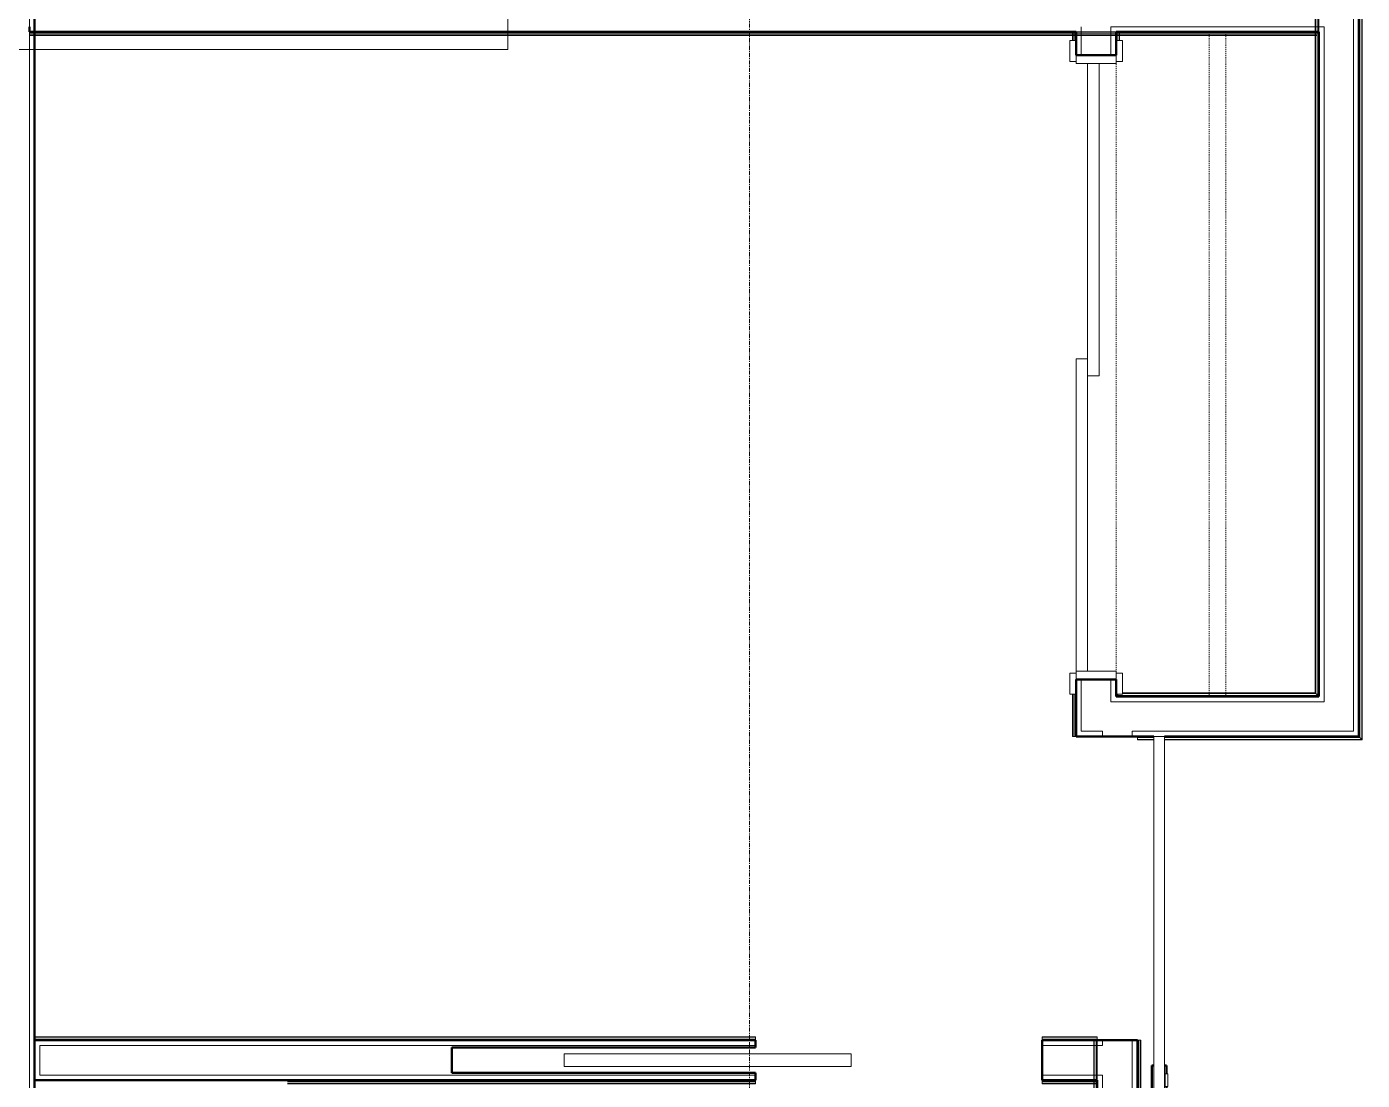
# Model space of a CAD drawing. Header units: inches. Extents: x -4235 to -464, y 9767 to 12347.
# Drawn here: x -2913 to -2754.7, y 10522.5 to 10647.4 of the extents above; entities that cross this region are included whole.
import ezdxf

# ---------------------------------------------------------------- set-up
doc = ezdxf.new("R2010")
doc.units = ezdxf.units.IN
doc.header["$MEASUREMENT"] = 0
doc.linetypes.add('Dash', pattern=[0.25, 0.125, -0.125])
doc.linetypes.add('Grid Line 1_2_', pattern=[0.875, 0.5, -0.125, 0.125, -0.125])
for name, color, linetype, lineweight in [('0-1', 170, 'Continuous', 5), ('0-2', 10, 'Continuous', 9), ('A-AREA-IDEN', 2, 'Continuous', 9), ('A-DOOR-1', 7, 'Continuous', 9), ('A-DOOR-2', 130, 'Continuous', 20), ('A-DOOR-3', 250, 'Continuous', 50), ('A-DOOR-FRAM-1', 130, 'Continuous', 20), ('A-WALL-1', 250, 'Continuous', 50), ('A-WALL-2', 50, 'Continuous', 13), ('A-WALL-3', 10, 'Continuous', 9), ('A-WALL-4', 254, 'Continuous', 9), ('A-WALL-5', 7, 'Continuous', 9), ('I-WALL-1', 250, 'Continuous', 50), ('I-WALL-2', 10, 'Continuous', 9), ('I-WALL-3', 254, 'Continuous', 9), ('Q-CASE-HDLN-1', 7, 'Dash', 9), ('S-GRID-1', 1, 'Grid Line 1_2_', 9)]:
    doc.layers.add(name, color=color, linetype=linetype, lineweight=lineweight)

# ---------------------------------------------------------------- blocks, each defined once
blk = doc.blocks.new('Basic Wall _ INT - W4BØF - _5_8 GYP - 2X4 WOOD_BATT_ - 5_8 GYP_ - ___-3182891-BACKGROUND - 3RD FLOOR')
at = {"layer": 'A-WALL-3'}
for p, q in [((-2786.45, 10527.29), (-2786.51, 10527.29)), ((-2786.51, 10527.29), (-2786.3, 10527.29)), ((-2786.3, 10527.29), (-2786.45, 10527.29)), ((-2786.45, 10526.7), (-2786.45, 10527.29)), ((-2786.24, 10527.29), (-2786.3, 10527.29)), ((-2786.3, 10527.29), (-2786.24, 10527.29)), ((-2786.24, 10527.29), (-2786.22, 10527.29)), ((-2786.22, 10527.29), (-2786.2, 10527.29)), ((-2786.2, 10527.29), (-2786.16, 10527.29)), ((-2786.1, 10527.29), (-2786.12, 10527.29)), ((-2786.1, 10527.29), (-2786.1, 10526.66)), ((-2786.45, 10522.57), (-2786.45, 10526.64)), ((-2786.1, 10526.64), (-2786.1, 10522.54)), ((-2786.45, 10522.34), (-2786.45, 10522.39)), ((-2786.45, 10522.25), (-2786.45, 10522.34)), ((-2786.45, 10522.13), (-2786.45, 10522.25)), ((-2786.1, 10476.16), (-2786.1, 10475.54))]:
    blk.add_line(p, q, dxfattribs=at)
at = {"layer": 'A-WALL-4'}
for p, q in [((-2786.51, 10526.7), (-2786.51, 10527.29)), ((-2786.22, 10527.29), (-2786.22, 10526.68)), ((-2786.16, 10527.29), (-2786.14, 10527.29)), ((-2786.14, 10527.29), (-2786.1, 10527.29)), ((-2786.51, 10522.58), (-2786.51, 10526.64)), ((-2786.22, 10526.64), (-2786.22, 10522.55)), ((-2786.51, 10522.34), (-2786.51, 10522.39)), ((-2786.1, 10522.54), (-2786.1, 10476.16)), ((-2786.51, 10522.25), (-2786.51, 10522.34)), ((-2786.51, 10522.13), (-2786.51, 10522.25)), ((-2786.45, 10475.52), (-2786.45, 10522.13)), ((-2786.51, 10475.52), (-2786.45, 10475.52)), ((-2786.45, 10475.52), (-2786.3, 10475.52)), ((-2786.3, 10475.52), (-2786.24, 10475.52)), ((-2786.12, 10475.52), (-2786.1, 10475.52))]:
    blk.add_line(p, q, dxfattribs=at)
at = {"layer": 'A-WALL-5'}
for p, q in [((-2786.22, 10522.54), (-2786.22, 10475.52)), ((-2786.51, 10475.52), (-2786.51, 10522.13)), ((-2786.22, 10475.52), (-2786.51, 10475.52)), ((-2786.14, 10475.52), (-2786.22, 10475.52)), ((-2786.1, 10475.52), (-2786.14, 10475.52))]:
    blk.add_line(p, q, dxfattribs=at)
blk = doc.blocks.new('Basic Wall _ INT - W4BØF - _5_8 GYP - 2X4 WOOD_BATT_ - 5_8 GYP_ - ___-3182892-BACKGROUND - 3RD FLOOR')
at = {"layer": 'A-WALL-3'}
for p, q in [((-2781.35, 10476.16), (-2781.35, 10475.54)), ((-2781.35, 10475.52), (-2781.32, 10475.52)), ((-2781.21, 10475.52), (-2781.15, 10475.52)), ((-2781.14, 10475.52), (-2781, 10475.52)), ((-2781, 10475.54), (-2781, 10476.16)), ((-2781, 10475.52), (-2780.94, 10475.52))]:
    blk.add_line(p, q, dxfattribs=at)
at = {"layer": 'A-WALL-4'}
for p, q in [((-2781.32, 10527.29), (-2781.35, 10527.29)), ((-2781.35, 10527.29), (-2781.35, 10476.16)), ((-2781.15, 10527.29), (-2781.21, 10527.29)), ((-2781, 10527.29), (-2781.14, 10527.29)), ((-2780.94, 10527.29), (-2781, 10527.29)), ((-2781, 10476.16), (-2781, 10527.29)), ((-2781.31, 10475.52), (-2781.35, 10475.52)), ((-2781.22, 10475.52), (-2781.31, 10475.52)), ((-2781.22, 10475.54), (-2781.22, 10476.16)), ((-2780.94, 10475.52), (-2781.22, 10475.52)), ((-2780.94, 10475.54), (-2780.94, 10476.16))]:
    blk.add_line(p, q, dxfattribs=at)
at = {"layer": 'A-WALL-5'}
for p, q in [((-2781.35, 10527.29), (-2781.31, 10527.29)), ((-2781.31, 10527.29), (-2781.22, 10527.29)), ((-2781.22, 10476.16), (-2781.22, 10527.29)), ((-2781.22, 10527.29), (-2780.94, 10527.29)), ((-2780.94, 10476.16), (-2780.94, 10527.29))]:
    blk.add_line(p, q, dxfattribs=at)
blk = doc.blocks.new('Basic Wall _ INT - W4BØF - _5_8 GYP - 2X4 WOOD_BATT_ - 5_8 GYP_ - ___-3182894-BACKGROUND - 3RD FLOOR')
at = {"layer": 'A-WALL-3'}
for p, q in [((-2786.1, 10522.52), (-2786.1, 10522.54)), ((-2786.1, 10522.48), (-2786.1, 10522.41)), ((-2786.1, 10522.41), (-2786.1, 10522.34)), ((-2786.1, 10522.34), (-2786.1, 10522.4)), ((-2786.4, 10522.19), (-2786.51, 10522.19)), ((-2786.31, 10522.19), (-2786.39, 10522.19)), ((-2786.25, 10522.19), (-2786.3, 10522.19)), ((-2786.1, 10522.34), (-2786.1, 10522.25)), ((-2786.1, 10522.19), (-2786.1, 10522.33)), ((-2786.1, 10522.25), (-2786.1, 10522.13)), ((-2786.1, 10522.13), (-2786.1, 10522.19))]:
    blk.add_line(p, q, dxfattribs=at)
at = {"layer": 'A-WALL-4'}
for p, q in [((-2882.11, 10522.54), (-2826.62, 10522.54)), ((-2826.62, 10522.52), (-2826.62, 10522.54)), ((-2826.62, 10522.34), (-2826.62, 10522.4)), ((-2792.62, 10522.54), (-2792.62, 10522.52)), ((-2792.62, 10522.54), (-2786.1, 10522.54)), ((-2792.62, 10522.4), (-2792.62, 10522.34)), ((-2786.1, 10522.54), (-2786.1, 10522.5)), ((-2786.1, 10522.5), (-2786.1, 10522.48)), ((-2826.62, 10522.19), (-2882.11, 10522.19)), ((-2826.62, 10522.19), (-2826.62, 10522.33)), ((-2826.62, 10522.13), (-2826.62, 10522.19)), ((-2792.62, 10522.33), (-2792.62, 10522.19)), ((-2792.62, 10522.19), (-2792.62, 10522.13)), ((-2786.51, 10522.19), (-2792.62, 10522.19)), ((-2786.4, 10522.13), (-2786.51, 10522.13)), ((-2786.31, 10522.13), (-2786.39, 10522.13)), ((-2786.25, 10522.13), (-2786.3, 10522.13))]:
    blk.add_line(p, q, dxfattribs=at)
at = {"layer": 'A-WALL-5'}
for p, q in [((-2882.11, 10522.41), (-2826.62, 10522.41)), ((-2826.62, 10522.54), (-2826.62, 10522.5)), ((-2826.62, 10522.5), (-2826.62, 10522.41)), ((-2826.62, 10522.41), (-2826.62, 10522.13)), ((-2792.62, 10522.5), (-2792.62, 10522.54)), ((-2792.62, 10522.41), (-2792.62, 10522.5)), ((-2792.62, 10522.41), (-2786.1, 10522.41)), ((-2792.62, 10522.13), (-2792.62, 10522.41)), ((-2826.62, 10522.13), (-2882.11, 10522.13)), ((-2786.51, 10522.13), (-2792.62, 10522.13))]:
    blk.add_line(p, q, dxfattribs=at)
blk = doc.blocks.new('Basic Wall _ INT - W4BØF - _5_8 GYP - 2X4 WOOD_BATT_ - 5_8 GYP_ - ___-3182893-BACKGROUND - 3RD FLOOR')
at = {"layer": 'A-WALL-3'}
for p, q in [((-2912.07, 10527.7), (-2912.07, 10527.64)), ((-2912.07, 10527.64), (-2912.07, 10527.5)), ((-2912.07, 10527.49), (-2912.07, 10527.43)), ((-2912.07, 10527.31), (-2912.07, 10527.29))]:
    blk.add_line(p, q, dxfattribs=at)
at = {"layer": 'A-WALL-4'}
for p, q in [((-2912.07, 10527.41), (-2912.07, 10527.7)), ((-2826.62, 10527.64), (-2912.07, 10527.64)), ((-2912.07, 10527.33), (-2912.07, 10527.41)), ((-2912.07, 10527.29), (-2912.07, 10527.33)), ((-2912.07, 10527.29), (-2826.62, 10527.29)), ((-2826.62, 10527.64), (-2826.62, 10527.7)), ((-2826.62, 10527.5), (-2826.62, 10527.64)), ((-2826.62, 10527.43), (-2826.62, 10527.49)), ((-2826.62, 10527.29), (-2826.62, 10527.31)), ((-2792.62, 10527.7), (-2792.62, 10527.64)), ((-2792.62, 10527.64), (-2792.62, 10527.5)), ((-2786.1, 10527.64), (-2792.62, 10527.64)), ((-2792.62, 10527.49), (-2792.62, 10527.43)), ((-2792.62, 10527.31), (-2792.62, 10527.29)), ((-2792.62, 10527.29), (-2786.1, 10527.29)), ((-2786.1, 10527.64), (-2786.1, 10527.7)), ((-2786.1, 10527.5), (-2786.1, 10527.64)), ((-2786.1, 10527.43), (-2786.1, 10527.49)), ((-2786.1, 10527.29), (-2786.1, 10527.31))]:
    blk.add_line(p, q, dxfattribs=at)
at = {"layer": 'A-WALL-5'}
for p, q in [((-2826.62, 10527.7), (-2912.07, 10527.7)), ((-2826.62, 10527.41), (-2912.07, 10527.41)), ((-2826.62, 10527.7), (-2826.62, 10527.41)), ((-2826.62, 10527.41), (-2826.62, 10527.33)), ((-2826.62, 10527.33), (-2826.62, 10527.29)), ((-2792.62, 10527.41), (-2792.62, 10527.7)), ((-2786.1, 10527.7), (-2792.62, 10527.7)), ((-2786.1, 10527.41), (-2792.62, 10527.41)), ((-2792.62, 10527.33), (-2792.62, 10527.41)), ((-2792.62, 10527.29), (-2792.62, 10527.33)), ((-2786.1, 10527.7), (-2786.1, 10527.41)), ((-2786.1, 10527.41), (-2786.1, 10527.33)), ((-2786.1, 10527.33), (-2786.1, 10527.29))]:
    blk.add_line(p, q, dxfattribs=at)
blk = doc.blocks.new('POCKET - FLUSH - 2-10 x 6-8-2882530-BACKGROUND - 3RD FLOOR')
at = {"layer": 'A-DOOR-2'}
for p, q in [((-39.67, -0.75), (-39.67, 0.75)), ((-39.67, 0.75), (-5.67, 0.75)), ((-5.67, 0.75), (-5.67, -0.75)), ((-5.67, -0.75), (-39.67, -0.75))]:
    blk.add_line(p, q, dxfattribs=at)
blk = doc.blocks.new('Basic Wall _ INT - W4BØF - _5_8 GYP - 2X4 WOOD_BATT_ - 5_8 GYP_ - ___-3182895-BACKGROUND - 3RD FLOOR')
at = {"layer": 'A-WALL-3'}
for p, q in [((-2783.85, 10646.79), (-2783.87, 10646.79)), ((-2783.81, 10646.79), (-2783.79, 10646.79)), ((-2783.79, 10646.79), (-2783.76, 10646.79)), ((-2783.76, 10646.79), (-2783.75, 10646.79)), ((-2783.75, 10646.79), (-2783.67, 10646.79)), ((-2783.67, 10646.79), (-2783.73, 10646.79)), ((-2783.67, 10646.79), (-2783.58, 10646.79)), ((-2783.52, 10646.79), (-2783.67, 10646.79)), ((-2783.58, 10646.79), (-2783.46, 10646.79)), ((-2783.46, 10646.79), (-2783.52, 10646.79)), ((-2783.52, 10646.6), (-2783.52, 10646.65)), ((-2783.52, 10646.51), (-2783.52, 10646.59)), ((-2783.52, 10646.4), (-2783.52, 10646.5)), ((-2783.67, 10568.25), (-2783.61, 10568.3)), ((-2783.87, 10568.04), (-2783.85, 10568.06)), ((-2783.73, 10568.18), (-2783.67, 10568.24))]:
    blk.add_line(p, q, dxfattribs=at)
at = {"layer": 'A-WALL-4'}
for p, q in [((-2783.87, 10646.79), (-2783.83, 10646.79)), ((-2783.87, 10646.79), (-2783.87, 10645.8)), ((-2783.83, 10646.79), (-2783.81, 10646.79)), ((-2783.52, 10645.8), (-2783.52, 10646.38)), ((-2783.46, 10646.6), (-2783.46, 10646.65)), ((-2783.46, 10646.51), (-2783.46, 10646.59)), ((-2783.46, 10646.4), (-2783.46, 10646.5)), ((-2783.87, 10568.3), (-2783.87, 10568.04))]:
    blk.add_line(p, q, dxfattribs=at)
at = {"layer": 'A-WALL-5'}
for p, q in [((-2783.75, 10645.8), (-2783.75, 10646.79)), ((-2783.46, 10645.8), (-2783.46, 10646.38)), ((-2783.75, 10568.16), (-2783.75, 10568.3))]:
    blk.add_line(p, q, dxfattribs=at)
at = {"layer": 'A-WALL-5', "flags": 128}
for points in [[(-2783.61, 10568.3), (-2783.67, 10568.24), (-2783.73, 10568.18), (-2783.75, 10568.16)], [(-2783.75, 10568.16), (-2783.75, 10568.16), (-2783.76, 10568.15), (-2783.77, 10568.14), (-2783.79, 10568.12), (-2783.81, 10568.1), (-2783.83, 10568.08)]]:
    blk.add_lwpolyline(points, dxfattribs=at)
blk = doc.blocks.new('Basic Wall _ INT - W4BØF - _5_8 GYP - 2X4 WOOD_BATT_ - 5_8 GYP_ - ___-3182896-BACKGROUND - 3RD FLOOR')
at = {"layer": 'A-WALL-3'}
for p, q in [((-2788.97, 10646.79), (-2789.04, 10646.79)), ((-2789.04, 10646.79), (-2788.75, 10646.79)), ((-2788.83, 10646.79), (-2788.97, 10646.79)), ((-2788.97, 10646.6), (-2788.97, 10646.65)), ((-2788.97, 10646.51), (-2788.97, 10646.59)), ((-2788.97, 10646.4), (-2788.97, 10646.5)), ((-2788.76, 10646.79), (-2788.82, 10646.79)), ((-2788.75, 10646.79), (-2788.74, 10646.79)), ((-2788.74, 10646.79), (-2788.72, 10646.79)), ((-2788.72, 10646.79), (-2788.69, 10646.79)), ((-2788.62, 10646.79), (-2788.65, 10646.79)), ((-2788.62, 10570.05), (-2788.62, 10568.3))]:
    blk.add_line(p, q, dxfattribs=at)
at = {"layer": 'A-WALL-4'}
for p, q in [((-2789.04, 10646.6), (-2789.04, 10646.65)), ((-2789.04, 10646.51), (-2789.04, 10646.59)), ((-2789.04, 10646.4), (-2789.04, 10646.5)), ((-2788.97, 10645.8), (-2788.97, 10646.38)), ((-2788.69, 10646.79), (-2788.66, 10646.79)), ((-2788.66, 10646.79), (-2788.62, 10646.79)), ((-2788.62, 10646.79), (-2788.62, 10645.8)), ((-2788.97, 10563.29), (-2788.97, 10568.3)), ((-2788.62, 10568.3), (-2788.62, 10563.29)), ((-2789.04, 10563.29), (-2788.97, 10563.29)), ((-2788.97, 10563.29), (-2788.83, 10563.29)), ((-2788.82, 10563.29), (-2788.76, 10563.29)), ((-2788.65, 10563.29), (-2788.62, 10563.29))]:
    blk.add_line(p, q, dxfattribs=at)
at = {"layer": 'A-WALL-5'}
for p, q in [((-2789.04, 10645.8), (-2789.04, 10646.38)), ((-2788.75, 10646.79), (-2788.75, 10645.8)), ((-2789.04, 10563.29), (-2789.04, 10568.3)), ((-2788.75, 10568.3), (-2788.75, 10563.29)), ((-2788.75, 10563.29), (-2789.04, 10563.29)), ((-2788.66, 10563.29), (-2788.75, 10563.29)), ((-2788.62, 10563.29), (-2788.66, 10563.29))]:
    blk.add_line(p, q, dxfattribs=at)
blk = doc.blocks.new('SLIDING - FLUSH - 6-0 x 6-8-3203587-BACKGROUND - 3RD FLOOR')
at = {"layer": 'A-DOOR-1'}
for p, q in [((-36.25, 3), (-38.75, 3)), ((-38.75, 3), (-38.75, 2.25)), ((-38.75, 2.25), (-36.25, 2.25)), ((-36.25, 2.25), (-36.25, 3)), ((36.25, 3), (36.25, 2.25)), ((38.75, 3), (36.25, 3)), ((36.25, 2.25), (38.75, 2.25)), ((38.75, 2.25), (38.75, 3)), ((-36.25, -2.5), (-38.75, -2.5)), ((-38.75, -2.5), (-38.75, -3.25)), ((-36.25, -3.25), (-36.25, -2.5)), ((38.75, -2.5), (36.25, -2.5)), ((36.25, -2.5), (36.25, -3.25)), ((38.75, -3.25), (38.75, -2.5)), ((-38.75, -3.25), (-36.25, -3.25)), ((36.25, -3.25), (38.75, -3.25))]:
    blk.add_line(p, q, dxfattribs=at)
at = {"layer": 'A-DOOR-2'}
for p, q in [((1, 2.25), (-36, 2.25)), ((-36, 2.25), (-36, 0.875)), ((1, 0.875), (1, 2.25)), ((-36, 0.875), (1, 0.875)), ((36, 0.875), (-1, 0.875)), ((-1, 0.875), (-1, -0.5)), ((36, -0.5), (36, 0.875)), ((-1, -0.5), (36, -0.5))]:
    blk.add_line(p, q, dxfattribs=at)
at = {"layer": 'A-DOOR-FRAM-1'}
for p, q in [((-36, 2.25), (-37, 2.25)), ((-37, 2.25), (-37, -2.5)), ((-36, -2.5), (-36, 2.25)), ((37, 2.25), (36, 2.25)), ((36, 2.25), (36, -2.5)), ((37, -2.5), (37, 2.25)), ((-37, -2.5), (-36, -2.5)), ((36, -2.5), (37, -2.5))]:
    blk.add_line(p, q, dxfattribs=at)
blk = doc.blocks.new('Basic Wall _ INT - W4BØF - _5_8 GYP - 2X4 WOOD_BATT_ - 5_8 GYP_ - ___-3182898-BACKGROUND - 3RD FLOOR')
at = {"layer": 'A-WALL-3'}
for p, q in [((-2912.7, 10646.79), (-2912.7, 10646.77)), ((-2912.7, 10646.75), (-2912.7, 10646.79)), ((-2912.07, 10646.79), (-2912.7, 10646.79)), ((-2912.7, 10646.69), (-2912.7, 10646.75)), ((-2912.7, 10646.68), (-2912.7, 10646.69)), ((-2912.7, 10646.67), (-2912.7, 10646.68)), ((-2912.7, 10646.65), (-2912.7, 10646.67)), ((-2912.7, 10646.65), (-2912.7, 10646.59)), ((-2912.7, 10646.59), (-2912.7, 10646.65)), ((-2912.7, 10646.59), (-2912.7, 10646.44)), ((-2912.7, 10646.38), (-2912.7, 10646.59)), ((-2912.7, 10646.44), (-2912.7, 10646.38)), ((-2912.7, 10646.44), (-2912.07, 10646.44)), ((-2789.04, 10646.44), (-2788.93, 10646.44)), ((-2788.92, 10646.44), (-2788.84, 10646.44)), ((-2788.82, 10646.44), (-2788.77, 10646.44)), ((-2783.87, 10646.79), (-2788.62, 10646.79)), ((-2788.62, 10646.44), (-2783.87, 10646.44)), ((-2783.73, 10646.44), (-2783.68, 10646.44)), ((-2783.67, 10646.44), (-2783.59, 10646.44)), ((-2783.58, 10646.44), (-2783.47, 10646.44)), ((-2760.26, 10646.44), (-2760.17, 10646.44)), ((-2760.14, 10646.44), (-2760.07, 10646.44)), ((-2759.85, 10646.77), (-2759.85, 10646.79)), ((-2759.85, 10646.73), (-2759.85, 10646.71)), ((-2759.85, 10646.71), (-2759.85, 10646.67)), ((-2759.85, 10646.67), (-2759.85, 10646.65)), ((-2759.85, 10646.65), (-2759.85, 10646.5)), ((-2759.85, 10646.59), (-2759.85, 10646.65)), ((-2759.85, 10646.44), (-2759.85, 10646.59)), ((-2759.85, 10646.5), (-2759.85, 10646.38)), ((-2759.85, 10646.38), (-2759.85, 10646.44))]:
    blk.add_line(p, q, dxfattribs=at)
at = {"layer": 'A-WALL-4'}
for p, q in [((-2912.7, 10646.67), (-2912.07, 10646.67)), ((-2912.7, 10646.38), (-2912.07, 10646.38)), ((-2788.62, 10646.79), (-2912.07, 10646.79)), ((-2912.07, 10646.44), (-2789.04, 10646.44)), ((-2789.04, 10646.38), (-2788.93, 10646.38)), ((-2788.92, 10646.38), (-2788.84, 10646.38)), ((-2788.82, 10646.38), (-2788.78, 10646.38)), ((-2788.62, 10646.38), (-2783.87, 10646.38)), ((-2788.59, 10646.67), (-2784.5, 10646.67)), ((-2784.47, 10646.67), (-2783.87, 10646.67)), ((-2759.85, 10646.79), (-2783.87, 10646.79)), ((-2783.73, 10646.38), (-2783.68, 10646.38)), ((-2783.67, 10646.38), (-2783.59, 10646.38)), ((-2783.58, 10646.38), (-2783.48, 10646.38)), ((-2783.46, 10646.44), (-2760.26, 10646.44)), ((-2760.26, 10646.38), (-2760.17, 10646.38)), ((-2760.14, 10646.38), (-2760.07, 10646.38)), ((-2759.85, 10646.79), (-2759.85, 10646.75)), ((-2759.85, 10646.75), (-2759.85, 10646.73))]:
    blk.add_line(p, q, dxfattribs=at)
at = {"layer": 'A-WALL-5'}
for p, q in [((-2912.07, 10646.67), (-2788.62, 10646.67)), ((-2912.07, 10646.38), (-2789.04, 10646.38)), ((-2783.87, 10646.67), (-2759.85, 10646.67)), ((-2783.46, 10646.38), (-2760.26, 10646.38))]:
    blk.add_line(p, q, dxfattribs=at)
blk = doc.blocks.new('Basic Wall _ INT - W4BØF - _5_8 GYP - 2X4 WOOD_BATT_ - 5_8 GYP_ - ___-3182899-BACKGROUND - 3RD FLOOR')
at = {"layer": 'A-WALL-3'}
for p, q in [((-2760.2, 10651.95), (-2760.2, 10651.84)), ((-2760.2, 10651.84), (-2760.2, 10651.74)), ((-2760.2, 10651.74), (-2760.2, 10651.69)), ((-2760.2, 10651.54), (-2760.2, 10650.92)), ((-2760.2, 10650.87), (-2760.2, 10647.42)), ((-2759.85, 10646.79), (-2759.85, 10651.54)), ((-2760.2, 10647.41), (-2760.2, 10646.79)), ((-2760.2, 10646.65), (-2760.2, 10646.59)), ((-2760.2, 10646.59), (-2760.2, 10646.5)), ((-2760.2, 10646.5), (-2760.2, 10646.38)), ((-2760.26, 10568.45), (-2760.2, 10568.39)), ((-2760.2, 10568.39), (-2760.05, 10568.25)), ((-2760.05, 10568.24), (-2759.99, 10568.18)), ((-2759.87, 10568.06), (-2759.85, 10568.04))]:
    blk.add_line(p, q, dxfattribs=at)
at = {"layer": 'A-WALL-4'}
for p, q in [((-2760.2, 10673.55), (-2760.26, 10673.55)), ((-2760.05, 10673.55), (-2760.2, 10673.55)), ((-2760.2, 10673.55), (-2760.2, 10651.95)), ((-2759.99, 10673.55), (-2760.05, 10673.55)), ((-2759.85, 10673.55), (-2759.87, 10673.55)), ((-2759.85, 10651.54), (-2759.85, 10673.55)), ((-2760.26, 10651.95), (-2760.26, 10651.84)), ((-2760.26, 10651.84), (-2760.26, 10651.74)), ((-2760.26, 10651.74), (-2760.26, 10651.69)), ((-2760.26, 10651.54), (-2760.26, 10650.86)), ((-2760.26, 10650.86), (-2760.26, 10647.42)), ((-2759.97, 10651.54), (-2759.97, 10650.92)), ((-2759.97, 10650.9), (-2759.97, 10647.42)), ((-2760.26, 10647.41), (-2760.26, 10646.79)), ((-2760.26, 10646.65), (-2760.26, 10646.59)), ((-2760.26, 10646.59), (-2760.26, 10646.5)), ((-2760.26, 10646.5), (-2760.26, 10646.38)), ((-2760.2, 10646.38), (-2760.2, 10568.39)), ((-2759.97, 10647.41), (-2759.97, 10646.79)), ((-2759.85, 10568.04), (-2759.85, 10646.79))]:
    blk.add_line(p, q, dxfattribs=at)
at = {"layer": 'A-WALL-5'}
for p, q in [((-2760.26, 10673.55), (-2759.97, 10673.55)), ((-2760.26, 10673.55), (-2760.26, 10651.95)), ((-2759.97, 10673.55), (-2759.97, 10651.54)), ((-2759.97, 10673.55), (-2759.89, 10673.55)), ((-2759.89, 10673.55), (-2759.85, 10673.55)), ((-2760.26, 10646.38), (-2760.26, 10568.45)), ((-2759.97, 10646.79), (-2759.97, 10568.16))]:
    blk.add_line(p, q, dxfattribs=at)
at = {"layer": 'A-WALL-5', "flags": 128}
for points in [[(-2759.97, 10568.16), (-2759.99, 10568.18), (-2760.05, 10568.24), (-2760.14, 10568.33), (-2760.26, 10568.45)], [(-2759.89, 10568.08), (-2759.91, 10568.1), (-2759.93, 10568.12), (-2759.95, 10568.14), (-2759.96, 10568.15), (-2759.97, 10568.16), (-2759.97, 10568.16)]]:
    blk.add_lwpolyline(points, dxfattribs=at)
blk = doc.blocks.new('Basic Wall _ INT - W4BØF - _5_8 GYP - 2X4 WOOD_BATT_ - 5_8 GYP_ - ___-3182900-BACKGROUND - 3RD FLOOR')
at = {"layer": 'A-WALL-3'}
for p, q in [((-2755.1, 10563.29), (-2755.07, 10563.27)), ((-2754.96, 10563.15), (-2754.9, 10563.09)), ((-2754.89, 10563.08), (-2754.75, 10562.94)), ((-2754.75, 10562.94), (-2754.69, 10562.88))]:
    blk.add_line(p, q, dxfattribs=at)
at = {"layer": 'A-WALL-4'}
for p, q in [((-2755.07, 10673.55), (-2755.1, 10673.55)), ((-2755.1, 10563.29), (-2755.1, 10673.55)), ((-2754.9, 10673.55), (-2754.96, 10673.55)), ((-2754.75, 10673.55), (-2754.89, 10673.55)), ((-2754.69, 10673.55), (-2754.75, 10673.55)), ((-2754.75, 10673.55), (-2754.75, 10562.94))]:
    blk.add_line(p, q, dxfattribs=at)
at = {"layer": 'A-WALL-5'}
for p, q in [((-2755.1, 10673.55), (-2755.06, 10673.55)), ((-2755.06, 10673.55), (-2754.97, 10673.55)), ((-2754.97, 10563.16), (-2754.97, 10673.55)), ((-2754.97, 10673.55), (-2754.69, 10673.55)), ((-2754.69, 10673.55), (-2754.69, 10562.88))]:
    blk.add_line(p, q, dxfattribs=at)
at = {"layer": 'A-WALL-5', "flags": 128}
for points in [[(-2754.97, 10563.16), (-2754.98, 10563.17), (-2754.98, 10563.18), (-2755, 10563.19), (-2755.01, 10563.21), (-2755.03, 10563.23), (-2755.06, 10563.25)], [(-2754.69, 10562.88), (-2754.8, 10563), (-2754.9, 10563.09), (-2754.95, 10563.14), (-2754.97, 10563.16)]]:
    blk.add_lwpolyline(points, dxfattribs=at)
blk = doc.blocks.new('Basic Wall _ INT - W4BØF - _5_8 GYP - 2X4 WOOD_BATT_ - 5_8 GYP_ - ___-3182901-BACKGROUND - 3RD FLOOR')
at = {"layer": 'A-WALL-3'}
for p, q in [((-2778.17, 10563.29), (-2779.38, 10563.29)), ((-2755.07, 10563.27), (-2755.1, 10563.29)), ((-2754.9, 10563.09), (-2754.96, 10563.15)), ((-2754.75, 10562.94), (-2754.89, 10563.08)), ((-2754.69, 10562.88), (-2754.75, 10562.94))]:
    blk.add_line(p, q, dxfattribs=at)
at = {"layer": 'A-WALL-4'}
for p, q in [((-2781.35, 10563.29), (-2781.35, 10563.27)), ((-2779.4, 10563.29), (-2781.35, 10563.29)), ((-2781.35, 10563.15), (-2781.35, 10563.09)), ((-2781.35, 10563.08), (-2781.35, 10562.94)), ((-2781.35, 10562.94), (-2781.35, 10562.88)), ((-2781.35, 10562.94), (-2779.4, 10562.94)), ((-2755.1, 10563.29), (-2778.15, 10563.29)), ((-2778.15, 10562.94), (-2754.75, 10562.94))]:
    blk.add_line(p, q, dxfattribs=at)
at = {"layer": 'A-WALL-5'}
for p, q in [((-2781.35, 10563.25), (-2781.35, 10563.29)), ((-2781.35, 10563.16), (-2781.35, 10563.25)), ((-2781.35, 10563.16), (-2779.4, 10563.16)), ((-2781.35, 10562.88), (-2781.35, 10563.16)), ((-2781.35, 10562.88), (-2779.4, 10562.88)), ((-2778.15, 10563.16), (-2754.97, 10563.16)), ((-2778.15, 10562.88), (-2754.69, 10562.88))]:
    blk.add_line(p, q, dxfattribs=at)
at = {"layer": 'A-WALL-5', "flags": 128}
for points in [[(-2755.06, 10563.25), (-2755.03, 10563.23), (-2755.01, 10563.21), (-2755, 10563.19), (-2754.98, 10563.18), (-2754.98, 10563.17), (-2754.97, 10563.16)], [(-2754.97, 10563.16), (-2754.95, 10563.14), (-2754.9, 10563.09), (-2754.8, 10563), (-2754.69, 10562.88)]]:
    blk.add_lwpolyline(points, dxfattribs=at)
blk = doc.blocks.new('Basic Wall _ INT - W4BØF - _5_8 GYP - 2X4 WOOD_BATT_ - 5_8 GYP_ - ___-3182902-BACKGROUND - 3RD FLOOR')
at = {"layer": 'A-WALL-3'}
for p, q in [((-2783.61, 10568.3), (-2783.67, 10568.25)), ((-2760.2, 10568.39), (-2760.26, 10568.45)), ((-2760.05, 10568.25), (-2760.2, 10568.39)), ((-2783.85, 10568.06), (-2783.87, 10568.04)), ((-2783.67, 10568.24), (-2783.73, 10568.18)), ((-2759.99, 10568.18), (-2760.05, 10568.24)), ((-2759.85, 10568.04), (-2759.87, 10568.06))]:
    blk.add_line(p, q, dxfattribs=at)
at = {"layer": 'A-WALL-4'}
for p, q in [((-2783.12, 10568.39), (-2760.2, 10568.39)), ((-2759.85, 10568.04), (-2783.87, 10568.04))]:
    blk.add_line(p, q, dxfattribs=at)
at = {"layer": 'A-WALL-5'}
for p, q in [((-2783.12, 10568.45), (-2760.26, 10568.45)), ((-2759.97, 10568.16), (-2783.75, 10568.16))]:
    blk.add_line(p, q, dxfattribs=at)
at = {"layer": 'A-WALL-5', "flags": 128}
for points in [[(-2783.75, 10568.16), (-2783.73, 10568.18), (-2783.67, 10568.24), (-2783.61, 10568.3)], [(-2760.26, 10568.45), (-2760.14, 10568.33), (-2760.05, 10568.24), (-2759.99, 10568.18), (-2759.97, 10568.16)], [(-2783.83, 10568.08), (-2783.81, 10568.1), (-2783.79, 10568.12), (-2783.77, 10568.14), (-2783.76, 10568.15), (-2783.75, 10568.16), (-2783.75, 10568.16)], [(-2759.97, 10568.16), (-2759.97, 10568.16), (-2759.96, 10568.15), (-2759.95, 10568.14), (-2759.93, 10568.12), (-2759.91, 10568.1), (-2759.89, 10568.08)]]:
    blk.add_lwpolyline(points, dxfattribs=at)
blk = doc.blocks.new('BARN - FLUSH - 3-0 x 7-0 BARN DOOR-3238942-BACKGROUND - 3RD FLOOR')
at = {"layer": 'A-DOOR-1'}
for p, q in [((18, -4.32), (-60, -4.32)), ((-60, -4.95), (-60, -4.32)), ((-52, -4.07), (-26, -4.07)), ((18, -4.32), (18, -4.95)), ((-60, -5.57), (-60, -4.95)), ((-60, -5.57), (18, -5.57)), ((-54.5, -5.67), (-56, -5.67)), ((-56, -5.67), (-56, -6)), ((-54.5, -6), (-56, -6)), ((-54.5, -6), (-54.5, -5.67)), ((-23.5, -6), (-23.5, -5.67)), ((-22, -5.67), (-23.5, -5.67)), ((-22, -6), (-23.5, -6)), ((-22, -5.67), (-22, -6)), ((18, -4.95), (18, -5.57))]:
    blk.add_line(p, q, dxfattribs=at)
at = {"layer": 'A-DOOR-3'}
for p, q in [((-52, -4.07), (-57, -4.07)), ((-57, -4.07), (-57, -4.32)), ((-52, -4.33), (-52, -4.07)), ((-21, -4.07), (-26, -4.07)), ((-26, -4.07), (-26, -4.32)), ((-21, -4.32), (-21, -4.07)), ((-57, -5.57), (-57, -5.82)), ((-57, -5.82), (-56, -5.82)), ((-54.5, -5.82), (-23.5, -5.82)), ((-22, -5.82), (-21, -5.82)), ((-21, -5.82), (-21, -5.57))]:
    blk.add_line(p, q, dxfattribs=at)
blk = doc.blocks.new('OD_CW_Closet - OD_CW_Closet-3242987-BACKGROUND - 3RD FLOOR')
at = {"layer": 'Q-CASE-HDLN-1'}
for p, q in [((79.49, 24), (0.74, 24)), ((0.74, 24), (0.74, 0)), ((79.49, 0), (79.49, 24)), ((0.74, 13), (79.49, 13)), ((0.74, 11), (79.49, 11)), ((0.74, 0), (79.49, 0))]:
    blk.add_line(p, q, dxfattribs=at)
blk = doc.blocks.new('CTR - 1st Phase - Unit Layouts_rvt-2-BACKGROUND - 3RD FLOOR')
at = {"layer": 'A-WALL-1'}
for p, q in [((-2755.1, 10568.04), (-2755.1, 10673.55)), ((-2912.7, 10647.42), (-2912.7, 10646.79)), ((-2912.7, 10646.79), (-2788.62, 10646.79)), ((-2788.62, 10646.79), (-2788.62, 10644.05)), ((-2783.87, 10644.05), (-2783.87, 10646.79)), ((-2783.87, 10646.79), (-2759.85, 10646.79)), ((-2759.85, 10646.79), (-2759.85, 10568.04)), ((-2788.62, 10644.05), (-2783.87, 10644.05)), ((-2783.87, 10570.05), (-2788.62, 10570.05)), ((-2788.62, 10570.05), (-2788.62, 10563.29)), ((-2783.87, 10568.04), (-2783.87, 10570.05)), ((-2759.85, 10568.04), (-2783.87, 10568.04)), ((-2755.1, 10563.91), (-2755.1, 10568.04)), ((-2755.1, 10563.29), (-2755.1, 10563.91)), ((-2788.62, 10563.29), (-2788, 10563.29)), ((-2788, 10563.29), (-2783.87, 10563.29)), ((-2783.87, 10563.29), (-2779.4, 10563.29)), ((-2778.15, 10563.29), (-2755.1, 10563.29)), ((-2826.62, 10527.29), (-2912.07, 10527.29)), ((-2912.07, 10527.29), (-2912.07, 10526.66)), ((-2826.62, 10526.41), (-2826.62, 10527.29)), ((-2786.1, 10527.29), (-2792.62, 10527.29)), ((-2792.62, 10527.29), (-2792.62, 10522.54)), ((-2781.35, 10527.29), (-2786.1, 10527.29)), ((-2781.35, 10475.52), (-2781.35, 10527.29)), ((-2912.07, 10526.66), (-2912.07, 10523.16)), ((-2862.62, 10523.41), (-2862.62, 10526.41)), ((-2862.62, 10526.41), (-2826.62, 10526.41)), ((-2912.07, 10523.16), (-2912.07, 10522.54)), ((-2912.07, 10522.54), (-2826.62, 10522.54)), ((-2826.62, 10523.41), (-2862.62, 10523.41)), ((-2826.62, 10522.54), (-2826.62, 10523.41)), ((-2792.62, 10522.54), (-2786.1, 10522.54)), ((-2786.1, 10522.54), (-2786.1, 10475.52))]:
    blk.add_line(p, q, dxfattribs=at)
at = {"layer": 'A-WALL-2'}
for p, q in [((-2755.72, 10568.04), (-2755.72, 10672.93)), ((-2788, 10647.42), (-2788, 10646.79)), ((-2788, 10646.79), (-2788, 10644.05)), ((-2784.5, 10647.42), (-2784.5, 10646.79)), ((-2759.85, 10647.42), (-2784.5, 10647.42)), ((-2784.5, 10646.79), (-2784.5, 10644.05)), ((-2759.22, 10647.42), (-2759.85, 10647.42)), ((-2759.22, 10568.04), (-2759.22, 10647.42)), ((-2788, 10570.05), (-2788, 10563.91)), ((-2784.5, 10570.05), (-2784.5, 10567.41)), ((-2783.87, 10567.41), (-2784.5, 10567.41)), ((-2759.22, 10567.41), (-2783.87, 10567.41)), ((-2759.22, 10568.04), (-2759.22, 10567.41)), ((-2755.72, 10568.04), (-2755.72, 10567.41)), ((-2755.72, 10567.41), (-2755.72, 10563.91)), ((-2785.47, 10563.91), (-2788, 10563.91)), ((-2785.47, 10563.91), (-2785.47, 10563.29)), ((-2781.97, 10563.91), (-2781.97, 10563.29)), ((-2755.72, 10563.91), (-2781.97, 10563.91)), ((-2785.47, 10527.29), (-2785.47, 10526.66)), ((-2781.97, 10527.29), (-2781.97, 10476.14)), ((-2911.45, 10526.66), (-2911.45, 10523.16)), ((-2911.45, 10526.66), (-2826.62, 10526.66)), ((-2792.62, 10526.66), (-2786.1, 10526.66)), ((-2786.1, 10526.66), (-2785.47, 10526.66)), ((-2911.45, 10523.16), (-2826.62, 10523.16)), ((-2792.62, 10523.16), (-2786.1, 10523.16)), ((-2786.1, 10523.16), (-2785.47, 10523.16)), ((-2785.47, 10523.16), (-2785.47, 10476.14))]:
    blk.add_line(p, q, dxfattribs=at)
at = {"layer": 'A-WALL-3'}
for p, q in [((-2755.1, 10568.04), (-2755.1, 10673.55)), ((-2912.7, 10646.79), (-2912.7, 10651.54)), ((-2912.7, 10646.79), (-2912.07, 10646.79)), ((-2912.07, 10646.79), (-2789.04, 10646.79)), ((-2789.04, 10646.79), (-2788.77, 10646.79)), ((-2788.62, 10646.65), (-2788.62, 10646.6)), ((-2788.62, 10646.59), (-2788.62, 10646.51)), ((-2788.62, 10646.5), (-2788.62, 10646.4)), ((-2788.62, 10646.38), (-2788.62, 10645.8)), ((-2783.87, 10646.6), (-2783.87, 10646.65)), ((-2783.87, 10646.51), (-2783.87, 10646.59)), ((-2783.87, 10646.4), (-2783.87, 10646.5)), ((-2783.87, 10645.8), (-2783.87, 10646.38)), ((-2783.73, 10646.79), (-2783.46, 10646.79)), ((-2783.46, 10646.79), (-2760.26, 10646.79)), ((-2760.26, 10646.79), (-2760.17, 10646.79)), ((-2760.14, 10646.79), (-2760.07, 10646.79)), ((-2759.85, 10646.65), (-2759.85, 10646.38)), ((-2759.85, 10646.38), (-2759.85, 10568.04)), ((-2783.87, 10644.05), (-2788.62, 10644.05)), ((-2788.62, 10570.05), (-2783.87, 10570.05)), ((-2788.62, 10570.05), (-2788.62, 10568.3)), ((-2788.62, 10568.3), (-2788.62, 10563.29)), ((-2783.87, 10568.04), (-2783.87, 10568.3)), ((-2759.85, 10568.04), (-2783.87, 10568.04)), ((-2755.1, 10568.04), (-2755.1, 10563.29)), ((-2781.35, 10563.29), (-2779.4, 10563.29)), ((-2779.38, 10563.29), (-2778.17, 10563.29)), ((-2778.15, 10563.29), (-2755.1, 10563.29)), ((-2826.62, 10527.29), (-2912.07, 10527.29)), ((-2912.07, 10526.66), (-2912.07, 10527.29)), ((-2786.51, 10527.29), (-2792.62, 10527.29)), ((-2786.24, 10527.29), (-2786.51, 10527.29)), ((-2781.35, 10476.16), (-2781.35, 10527.29)), ((-2912.07, 10522.54), (-2912.07, 10526.64)), ((-2882.11, 10522.54), (-2826.62, 10522.54)), ((-2792.62, 10522.54), (-2786.51, 10522.54)), ((-2786.51, 10522.54), (-2786.4, 10522.54)), ((-2786.39, 10522.54), (-2786.31, 10522.54)), ((-2786.3, 10522.54), (-2786.25, 10522.54))]:
    blk.add_line(p, q, dxfattribs=at)
at = {"layer": 'A-WALL-4'}
for p, q in [((-2783.87, 10563.29), (-2788.62, 10563.29)), ((-2783.87, 10563.29), (-2781.35, 10563.29)), ((-2826.62, 10527.29), (-2826.62, 10526.66)), ((-2792.62, 10526.66), (-2792.62, 10527.29)), ((-2786.1, 10527.29), (-2781.35, 10527.29)), ((-2826.62, 10526.41), (-2862.62, 10526.41)), ((-2862.62, 10526.41), (-2862.62, 10523.41)), ((-2826.62, 10526.64), (-2826.62, 10526.41)), ((-2792.62, 10522.54), (-2792.62, 10526.64)), ((-2862.62, 10523.41), (-2826.62, 10523.41)), ((-2826.62, 10523.41), (-2826.62, 10522.54))]:
    blk.add_line(p, q, dxfattribs=at)
at = {"layer": '0-2'}
for name, p in [('Basic Wall _ INT - W4BØF - _5_8 GYP - 2X4 WOOD_BATT_ - 5_8 GYP_ - ___-3182899-BACKGROUND - 3RD FLOOR', (0, 0)), ('Basic Wall _ INT - W4BØF - _5_8 GYP - 2X4 WOOD_BATT_ - 5_8 GYP_ - ___-3182900-BACKGROUND - 3RD FLOOR', (0, 0)), ('Basic Wall _ INT - W4BØF - _5_8 GYP - 2X4 WOOD_BATT_ - 5_8 GYP_ - ___-3182898-BACKGROUND - 3RD FLOOR', (0, 0)), ('Basic Wall _ INT - W4BØF - _5_8 GYP - 2X4 WOOD_BATT_ - 5_8 GYP_ - ___-3182896-BACKGROUND - 3RD FLOOR', (0, 0)), ('Basic Wall _ INT - W4BØF - _5_8 GYP - 2X4 WOOD_BATT_ - 5_8 GYP_ - ___-3182895-BACKGROUND - 3RD FLOOR', (0, 0)), ('Basic Wall _ INT - W4BØF - _5_8 GYP - 2X4 WOOD_BATT_ - 5_8 GYP_ - ___-3182902-BACKGROUND - 3RD FLOOR', (0, 0)), ('Basic Wall _ INT - W4BØF - _5_8 GYP - 2X4 WOOD_BATT_ - 5_8 GYP_ - ___-3182901-BACKGROUND - 3RD FLOOR', (0, 0)), ('Basic Wall _ INT - W4BØF - _5_8 GYP - 2X4 WOOD_BATT_ - 5_8 GYP_ - ___-3182893-BACKGROUND - 3RD FLOOR', (0, 0)), ('Basic Wall _ INT - W4BØF - _5_8 GYP - 2X4 WOOD_BATT_ - 5_8 GYP_ - ___-3182891-BACKGROUND - 3RD FLOOR', (0, 0)), ('Basic Wall _ INT - W4BØF - _5_8 GYP - 2X4 WOOD_BATT_ - 5_8 GYP_ - ___-3182892-BACKGROUND - 3RD FLOOR', (0, 0)), ('POCKET - FLUSH - 2-10 x 6-8-2882530-BACKGROUND - 3RD FLOOR', (-2809.62, 10524.91)), ('Basic Wall _ INT - W4BØF - _5_8 GYP - 2X4 WOOD_BATT_ - 5_8 GYP_ - ___-3182894-BACKGROUND - 3RD FLOOR', (0, 0))]:
    blk.add_blockref(name, p, dxfattribs=at)
for name, p, rotation in [('OD_CW_Closet - OD_CW_Closet-3242987-BACKGROUND - 3RD FLOOR', (-2783.85, 10647.53), 269.9999999998876), ('SLIDING - FLUSH - 6-0 x 6-8-3203587-BACKGROUND - 3RD FLOOR', (-2786.37, 10607.05), 89.99999999992824), ('BARN - FLUSH - 3-0 x 7-0 BARN DOOR-3238942-BACKGROUND - 3RD FLOOR', (-2783.72, 10545.29), 89.99999999990546)]:
    blk.add_blockref(name, p, dxfattribs=dict(at, rotation=rotation))
blk = doc.blocks.new('CTR - 1st Phase - Common Walls_rvt-2-BACKGROUND - 3RD FLOOR')
at = {"layer": 'A-WALL-2'}
blk.add_line((-2912.7, 10843.14), (-2912.7, 10458.16), dxfattribs=at)
at = {"layer": 'I-WALL-1'}
blk.add_line((-2912.07, 10458.16), (-2912.07, 10651.92), dxfattribs=at)
at = {"layer": 'I-WALL-2'}
for p, q in [((-2912.07, 10646.79), (-2912.07, 10647.42)), ((-2912.07, 10646.59), (-2912.07, 10646.65)), ((-2912.07, 10646.5), (-2912.07, 10646.59)), ((-2912.07, 10646.38), (-2912.07, 10646.5)), ((-2912.07, 10527.43), (-2912.07, 10527.7)), ((-2912.07, 10526.66), (-2912.07, 10527.29)), ((-2912.07, 10522.54), (-2912.07, 10526.64))]:
    blk.add_line(p, q, dxfattribs=at)
at = {"layer": 'I-WALL-3'}
blk.add_line((-2912.07, 10527.7), (-2912.07, 10646.38), dxfattribs=at)

msp = doc.modelspace()

# ---------------------------------------------------------------- linework, layer by layer
at = {"layer": 'A-AREA-IDEN', "flags": 128}
msp.add_lwpolyline([(-2940.47, 10666.22), (-2855.97, 10666.22), (-2855.97, 10644.72), (-2940.47, 10644.72)], close=True, dxfattribs=at)
at = {"layer": 'S-GRID-1'}
msp.add_line((-2827.32, 9836.18), (-2827.32, 12297.93), dxfattribs=at)

# ---------------------------------------------------------------- block references
at = {"layer": '0-1'}
for name in ['CTR - 1st Phase - Unit Layouts_rvt-2-BACKGROUND - 3RD FLOOR', 'CTR - 1st Phase - Common Walls_rvt-2-BACKGROUND - 3RD FLOOR']:
    msp.add_blockref(name, (0, 0), dxfattribs=at)

doc.saveas('drawing.dxf')
